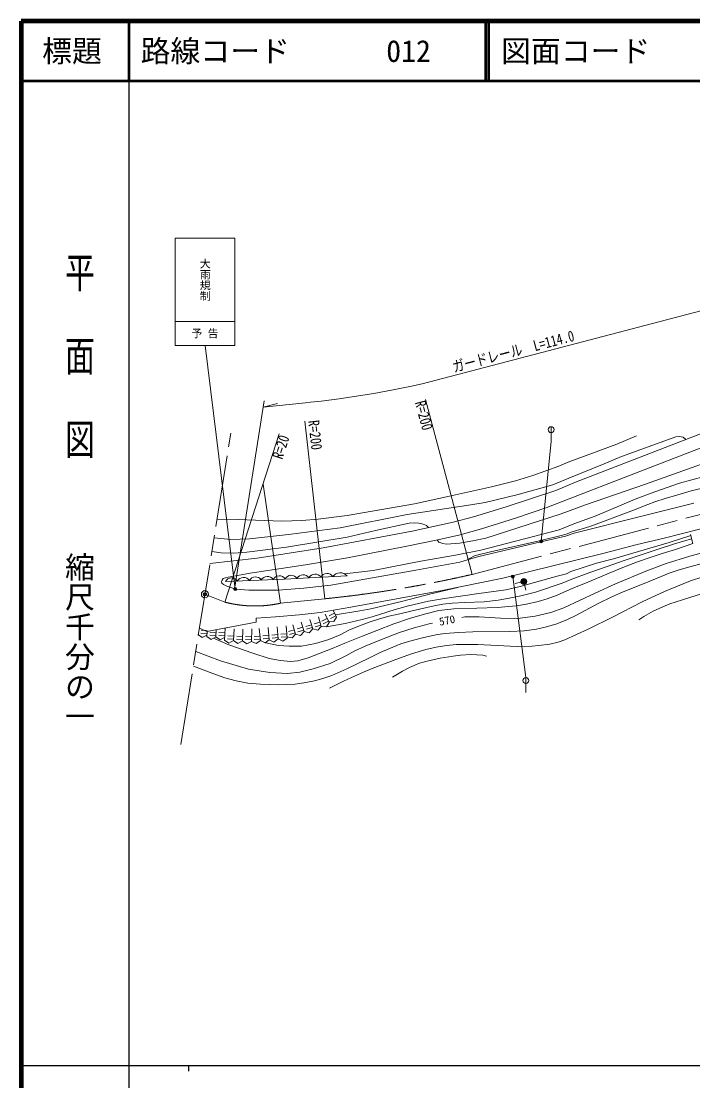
# Model space of a CAD drawing. Units: millimetres, scale not verified. Extents: x 40000 to 680000, y 20000 to 380000.
# Drawn here: x 40000 to 152490, y 202409 to 380000 of the extents above; entities that cross this region are included whole.
import ezdxf
from ezdxf.enums import TextEntityAlignment as Align

# ---------------------------------------------------------------- set-up
doc = ezdxf.new("R2010")
doc.units = ezdxf.units.MM
doc.header["$LTSCALE"] = 1000
doc.header["$PDMODE"] = 32
doc.header["$PDSIZE"] = 500
doc.linetypes.add('CHAIN', pattern=[18.5, 12, -1.5, 3.5, -1.5])
for name, color, linetype, lineweight in [('M-BGD', 7, 'Continuous', 13), ('M-BMK', 2, 'CHAIN', 13), ('M-BMK-SRVR', 3, 'Continuous', 13), ('M-STR-HTXT', 7, 'Continuous', 13), ('M-STR-STRC', 7, 'Continuous', 13), ('M-TTL', 2, 'Continuous', 140), ('M-TTL-BAND', 7, 'Continuous', 25), ('M-TTL-LINE', 7, 'Continuous', 50)]:
    doc.layers.add(name, color=color, linetype=linetype, lineweight=lineweight)
doc.layers.add('M-OTRS', color=6, linetype='Continuous')
doc.layers.add('M-TTL-TXT', color=7, linetype='Continuous')
doc.styles.add('@ＭＳ ゴシック', font='')
doc.styles.add('ＭＳ ゴシック', font='')
doc.styles.get('@ＭＳ ゴシック').set_extended_font_data('@MS Gothic')
doc.styles.get('ＭＳ ゴシック').set_extended_font_data('MS Gothic')

msp = doc.modelspace()

# ---------------------------------------------------------------- hatches: boundary and pattern name
at = {"layer": 'M-BGD'}
msp.add_hatch(color=256, dxfattribs=at).paths.add_polyline_path([(123690, 286090, -1), (124690, 286090, -0.41421), (124190, 285590, -0.41421)])
at = {"layer": 'M-STR-HTXT'}
for points in [[(127340, 292970, -0.41421), (127240, 292630, -0.41421), (126900, 292730, -1)], [(122560, 287030, -0.41421), (122460, 286690, -0.41421), (122120, 286790, -1)], [(76062, 284953, -0.41421), (75962, 284614, -0.41421), (75623, 284714, -1)]]:
    msp.add_hatch(color=256, dxfattribs=at).paths.add_polyline_path(points)

# ---------------------------------------------------------------- linework, layer by layer
at = {"layer": 'M-BGD'}
for p, q in [((152490, 292449), (152109, 293966)), ((123701, 285984), (122724, 285773)), ((124296, 285601), (124507, 284624)), ((91607, 279232), (90914, 280622)), ((92503, 280796), (91608, 280350)), ((92838, 280125), (92256, 281291)), ((85953, 277272), (85480, 278853)), ((87390, 277702), (86917, 279283)), ((88612, 278851), (87654, 278564)), ((88827, 278132), (88354, 279713)), ((90049, 279281), (89091, 278994)), ((90264, 278562), (89791, 280143)), ((91272, 279903), (90377, 279457)), ((91495, 279455), (90600, 279009)), ((91607, 279232), (91136, 278494)), ((92367, 279387), (91495, 279455)), ((92726, 280348), (91831, 279902)), ((92838, 280125), (92367, 279387)), ((70332, 276704), (69679, 277134)), ((71110, 277372), (70111, 277414)), ((71131, 277872), (70132, 277914)), ((71100, 277123), (70332, 276704)), ((71090, 276873), (71126, 277739)), ((72599, 277060), (71600, 277102)), ((72620, 277560), (71620, 277601)), ((72588, 276810), (72639, 278018)), ((74118, 277497), (73119, 277539)), ((74066, 276248), (74152, 278296)), ((75565, 276185), (75647, 278162)), ((77063, 276123), (77146, 278100)), ((78562, 276060), (78649, 278132)), ((80056, 276193), (79873, 278241)), ((81483, 277074), (80487, 276985)), ((81550, 276327), (81367, 278375)), ((82978, 277207), (81981, 277118)), ((83044, 276460), (82861, 278508)), ((84472, 277341), (83476, 277252)), ((84538, 276594), (84355, 278641)), ((85738, 277991), (84780, 277704)), ((85881, 277512), (84923, 277225)), ((85953, 277272), (85364, 276626)), ((86801, 277056), (85953, 277272)), ((87175, 278421), (86217, 278134)), ((87318, 277942), (86360, 277655)), ((87390, 277702), (86801, 277056)), ((88238, 277486), (87390, 277702)), ((88756, 278372), (87798, 278085)), ((88827, 278132), (88238, 277486)), ((89675, 277916), (88827, 278132)), ((90193, 278802), (89235, 278515)), ((90264, 278562), (89675, 277916)), ((91136, 278494), (90264, 278562)), ((71820, 276392), (71090, 276873)), ((72588, 276810), (71820, 276392)), ((73319, 276329), (72588, 276810)), ((74097, 276997), (73098, 277039)), ((74087, 276747), (73319, 276329)), ((74797, 275767), (74066, 276248)), ((75575, 276435), (74576, 276477)), ((75596, 276935), (74597, 276976)), ((75565, 276185), (74797, 275767)), ((76295, 275704), (75565, 276185)), ((77074, 276372), (76075, 276414)), ((77095, 276872), (76096, 276914)), ((77063, 276123), (76295, 275704)), ((77794, 275642), (77063, 276123)), ((78573, 276310), (77573, 276351)), ((78593, 276809), (77594, 276851)), ((78562, 276060), (77794, 275642)), ((79349, 275678), (78562, 276060)), ((79989, 276940), (78993, 276851)), ((80034, 276442), (79038, 276353)), ((80056, 276193), (79349, 275678)), ((80843, 275812), (80056, 276193)), ((81528, 276576), (80532, 276487)), ((81550, 276327), (80843, 275812)), ((82337, 275945), (81550, 276327)), ((83022, 276709), (82026, 276620)), ((83044, 276460), (82337, 275945)), ((83831, 276079), (83044, 276460)), ((84516, 276843), (83520, 276754)), ((84538, 276594), (83831, 276079)), ((85364, 276626), (84516, 276843))]:
    msp.add_line(p, q, dxfattribs=at)
for points in [[(165369, 315592), (155257, 311406), (132856, 302739), (129543, 301356), (121235, 298588), (115733, 296940), (112349, 296011), (105471, 294528), (90585, 291746), (79536, 290007), (71603, 289126)], [(162098, 311689), (131785, 299972), (128045, 298489), (122976, 296772), (117089, 294927), (113537, 293940), (109783, 293086), (104602, 291998), (94639, 290066), (87634, 288890), (78367, 287471), (74363, 286765), (73850, 286590), (73637, 286344), (73563, 286091), (73628, 285807), (73880, 285574), (74430, 285299), (75939, 284802), (78126, 284660), (83029, 284662), (87361, 284971), (91877, 285506), (106080, 288010), (113473, 289341), (116445, 290245), (126111, 292529), (131157, 293710), (132643, 294205), (143715, 296973), (152637, 299225)], [(151332, 309888), (150886, 310266), (150569, 310354), (150181, 310396), (149671, 310334), (140538, 307026), (137672, 305786), (131747, 303415), (129038, 302318), (123020, 300594), (117705, 299359), (115301, 298948), (104669, 297349), (93409, 295064), (84787, 293949), (78230, 293225), (75123, 293158), (72286, 293385)], [(143079, 310523), (139749, 309095), (131615, 306078), (130070, 305420), (125707, 303864), (122772, 302970), (118755, 301958), (111764, 300385), (105849, 299115), (94572, 297159), (89768, 296558), (86979, 296311), (83638, 296202), (76338, 296475), (72797, 296567)], [(94179, 287353), (98963, 287952), (106924, 289474), (112761, 290498), (117004, 291337), (130125, 294777), (132564, 295742), (136144, 297026), (142834, 299916), (146157, 301133), (150261, 302553), (154411, 303713), (159915, 305265), (162064, 305806), (165338, 306508), (168161, 307072), (171122, 307386), (172679, 307493)], [(156725, 306742), (152377, 305211), (144557, 302412), (134510, 298965), (130437, 297445), (117827, 293360), (115644, 292903), (113411, 292500), (111249, 292354), (110598, 292447), (109977, 292707), (109677, 293064)], [(114606, 289686), (115942, 290391), (116522, 290587), (118634, 291047), (127037, 292986), (130667, 293860), (131442, 294098), (132125, 294372), (135219, 295327), (137390, 296068), (142542, 298053), (144962, 299009), (146124, 299422), (147856, 300024), (149980, 300643), (152238, 301275), (156172, 302259)], [(108237, 295125), (107888, 295471), (107338, 295728), (106597, 295865), (105930, 295945), (104999, 295861), (99354, 294615), (94617, 293534), (84432, 291849), (77770, 290992), (75626, 290859), (73503, 290889), (71926, 291142)], [(79341, 279969), (82591, 280144), (86531, 280510), (90101, 280920), (95230, 281804), (110506, 284573), (120662, 286648), (137632, 290865), (143181, 292307), (147692, 293371), (153842, 294916)], [(80698, 275846), (83081, 275349), (84879, 275249), (86923, 275249), (89268, 275691), (91535, 276346), (93406, 277159), (94859, 277954), (96662, 278675), (98271, 279269), (99848, 279800), (101597, 280267), (103404, 280680), (105487, 281170), (109179, 282033), (110643, 282308), (112188, 282472), (114247, 282561), (117553, 282685), (119907, 282957), (121454, 283252), (123695, 283714), (126162, 284321), (130638, 285828), (131940, 286372), (135228, 287596), (138129, 288624), (140843, 289580), (143986, 290602), (146830, 291588), (149415, 292378), (152286, 293264)], [(91136, 278494), (94272, 279046), (97118, 279701), (98813, 280182), (102621, 281379), (104858, 282008), (108222, 282770), (110912, 283227), (116655, 284087), (121163, 284699), (123555, 285264), (129779, 286995), (131333, 287394), (132048, 287758), (136370, 289170), (139187, 289876), (148510, 292642), (152155, 293783)], [(72204, 276601), (74763, 275461), (78783, 274093), (81536, 273176), (83438, 272832), (85083, 272687), (86360, 272801), (88042, 273298), (92070, 274849), (94205, 275759), (97010, 276867), (99556, 277868), (102430, 278976), (105014, 279916), (107562, 280623), (109929, 281211), (112465, 281496), (116322, 281627), (119716, 281734), (122989, 282020), (124645, 282305), (126594, 282721), (128088, 283191), (129751, 283791), (132377, 284992), (134502, 285838), (138480, 287496), (141031, 288532), (143256, 289404), (145165, 290077), (147344, 290788), (149608, 291429), (152490, 292449)], [(113783, 280079), (114332, 280189), (116702, 280189), (120260, 279971), (123116, 279903), (126085, 280291), (128692, 280874), (130901, 281675), (136120, 284149), (139547, 285677), (144627, 287797), (148006, 289114), (151973, 290338), (157623, 291843)], [(68837, 271883), (72095, 270674), (74099, 269951), (75987, 269419), (77963, 269062), (80109, 268881), (83091, 268764), (85876, 268913), (87677, 269156), (89153, 269450), (90529, 269843), (92015, 270364), (94570, 271428), (98333, 273320), (100114, 274175), (101573, 274802), (103589, 275618), (105466, 276193), (107431, 276710), (109728, 277211), (110998, 277363), (113249, 277560), (115663, 277650), (121869, 277716), (124238, 277852), (126290, 278111), (127771, 278426), (129530, 278946), (131370, 279660), (132878, 280420), (136760, 282450), (138804, 283494), (140448, 284207), (142228, 284921), (144060, 285633), (146504, 286653), (148551, 287508), (150188, 288036), (151990, 288554), (154073, 289091)], [(74217, 286077), (84110, 286509), (94588, 287028)], [(91626, 268239), (93860, 269352), (95345, 269994), (97361, 270910), (98811, 271499), (102743, 273029), (105376, 273995), (107756, 274721), (109514, 275097), (111215, 275359), (112889, 275530), (116503, 275530), (121889, 275236), (124345, 275148), (126697, 275352), (128533, 275614), (129953, 275938), (131044, 276303), (134982, 278100), (139055, 280099), (144003, 282692), (147770, 284396), (149666, 285189), (152088, 286209), (154159, 286894)], [(92656, 280489), (96727, 281169), (98590, 281536), (103928, 282816), (108590, 284008), (113115, 285106)], [(143460, 279649), (144289, 280233), (145839, 281110), (147456, 281871), (148626, 282334), (150765, 283047), (154439, 284176)], [(69238, 274384), (73409, 272790), (78087, 271393), (81657, 270838), (84623, 270700), (86682, 270919), (88911, 271450), (91777, 272362), (94385, 273619), (95888, 274451), (97600, 275260), (100059, 276252), (103383, 277556), (105814, 278309), (108330, 278989), (108880, 279099)], [(69858, 278247), (71106, 277735), (79341, 279252), (79341, 279969)], [(102205, 270036), (103855, 271065), (105016, 271696), (106698, 272396), (108009, 272738), (110200, 273235), (112340, 273578), (113601, 273758), (115338, 273866), (117339, 273729), (117963, 273597)]]:
    msp.add_lwpolyline(points, dxfattribs=at)
msp.add_circle((124190, 286090), 500, dxfattribs=at)
for centre, radius, start, end in [((75241, 285532), 1160, 32.98805, 152.01767), ((77240, 285620), 1160, 32.98805, 152.01767), ((79238, 285707), 1160, 32.98805, 152.01767), ((81236, 285794), 1160, 32.98805, 152.01767), ((83234, 285882), 1160, 32.99595, 152.04185), ((85235, 285975), 1160, 33.31791, 152.34753), ((87232, 286074), 1160, 33.31791, 152.34753), ((89230, 286173), 1160, 33.31791, 152.34753), ((91227, 286272), 1160, 33.31791, 152.34753), ((93440, 286002), 1539, 41.7733, 143.89213)]:
    msp.add_arc(centre, radius, start, end, dxfattribs=at)
at = {"layer": 'M-BMK'}
for p, q in [((66736, 258789), (75102, 310935)), ((115555, 287289), (163522, 299878)), ((70773, 283951), (74124, 282629)), ((83423, 282453), (90884, 283199))]:
    msp.add_line(p, q, dxfattribs=at)
for centre, radius, start, end in [((70570, 482164), 200000, 275.82945, 282.9984), ((79141, 301989), 20000, 255.47221, 282.36514)]:
    msp.add_arc(centre, radius, start, end, dxfattribs=at)
at = {"layer": 'M-BMK-SRVR'}
msp.add_circle((70773, 283951), 600, dxfattribs=at)
at = {"layer": 'M-OTRS'}
msp.add_point((70773, 283951), dxfattribs=at)
at = {"layer": 'M-STR-HTXT'}
for p, q in [((75843, 284833), (70787, 325663)), ((75765, 285141), (80716, 316352)), ((115555, 287289), (107699, 316580)), ((80554, 315331), (82939, 315912)), ((90884, 283199), (87525, 312961)), ((74124, 282629), (83213, 310817)), ((127120, 292850), (128766, 309540)), ((83423, 282453), (80508, 302428)), ((122340, 286910), (124528, 269996))]:
    msp.add_line(p, q, dxfattribs=at)
msp.add_lwpolyline([(80554, 315331), (87602, 316035), (88466, 316126), (90249, 316328), (93263, 316713), (96505, 317191), (99051, 317611), (102283, 318203), (105368, 318830), (107178, 319208), (155145, 331797)], dxfattribs=at)
for centre in [(127120, 292850), (122340, 286910), (75843, 284833)]:
    msp.add_circle(centre, 250, dxfattribs=at)
at = {"layer": 'M-STR-STRC'}
for p, q in [((65787, 343663), (75787, 343663)), ((65787, 343663), (65787, 325663)), ((75787, 343663), (75787, 325663)), ((65787, 329663), (75787, 329663)), ((65787, 325663), (75787, 325663)), ((128766, 309540), (128766, 312040)), ((124528, 267496), (124528, 269996))]:
    msp.add_line(p, q, dxfattribs=at)
for centre in [(128766, 311540), (124528, 269496)]:
    msp.add_circle(centre, 500, dxfattribs=at)
at = {"layer": 'M-TTL'}
for p, q in [((40000, 380000), (40000, 20000)), ((680000, 380000), (40000, 380000))]:
    msp.add_line(p, q, dxfattribs=at)
at = {"layer": 'M-TTL-BAND'}
for p, q in [((58000, 370000), (58000, 20000)), ((40000, 205000), (579000, 205000)), ((68000, 205000), (68000, 204000))]:
    msp.add_line(p, q, dxfattribs=at)
at = {"layer": 'M-TTL-LINE'}
for p, q in [((58000, 380000), (58000, 370000)), ((117750, 380000), (117750, 370000)), ((118250, 380000), (118250, 370000)), ((40000, 370000), (680000, 370000))]:
    msp.add_line(p, q, dxfattribs=at)

# ---------------------------------------------------------------- texts
at = {"layer": 'M-BGD', "style": 'ＭＳ ゴシック'}
msp.add_text('570', height=1320, rotation=11.302, dxfattribs=at).set_placement((111331, 279589), align=Align.MIDDLE_CENTER)
at = {"layer": 'M-STR-HTXT', "style": 'ＭＳ ゴシック', "width": 0.8}
msp.add_text('ガードレール\u3000L=114.0', height=1833, rotation=14.706, dxfattribs=at).set_placement((122794, 323253), align=Align.BOTTOM_CENTER)
msp.add_text('R=200', height=1833, rotation=285.014, dxfattribs=at).set_placement((107699, 316580), align=Align.TOP_LEFT)
msp.add_text('R=200', height=1833, rotation=276.439, dxfattribs=at).set_placement((87525, 312961), align=Align.BOTTOM_LEFT)
msp.add_text('R=20', height=1833, rotation=72.129, dxfattribs=at).set_placement((83213, 310817), align=Align.TOP_RIGHT)
at = {"layer": 'M-STR-STRC', "style": '@ＭＳ ゴシック'}
msp.add_text('大雨規制', height=1320, rotation=270, dxfattribs=at).set_placement((70787, 336663), align=Align.MIDDLE_CENTER)
at = {"layer": 'M-STR-STRC', "style": 'ＭＳ ゴシック'}
msp.add_text('予 告', height=1320, dxfattribs=at).set_placement((70787, 327663), align=Align.MIDDLE_CENTER)
at = {"layer": 'M-TTL-BAND', "style": '@ＭＳ ゴシック', "width": 1.4}
msp.add_text('平  面  図', height=3666, rotation=270, dxfattribs=at).set_placement((49777, 306475), align=Align.MIDDLE_RIGHT)
at = {"layer": 'M-TTL-BAND', "style": '@ＭＳ ゴシック'}
msp.add_text('縮尺千分の一', height=3666, rotation=270, dxfattribs=at).set_placement((49777, 261030), align=Align.MIDDLE_RIGHT)
at = {"layer": 'M-TTL-TXT', "style": 'ＭＳ ゴシック'}
msp.add_text('標題', height=3666, dxfattribs=at).set_placement((48500, 375000), align=Align.MIDDLE_CENTER)
for s, p in [('路線コード', (60000, 375000)), ('012', (101142, 375000)), ('図面コード', (120380, 375000))]:
    msp.add_text(s, height=3666, dxfattribs=at).set_placement(p, align=Align.MIDDLE_LEFT)

doc.saveas('drawing.dxf')
